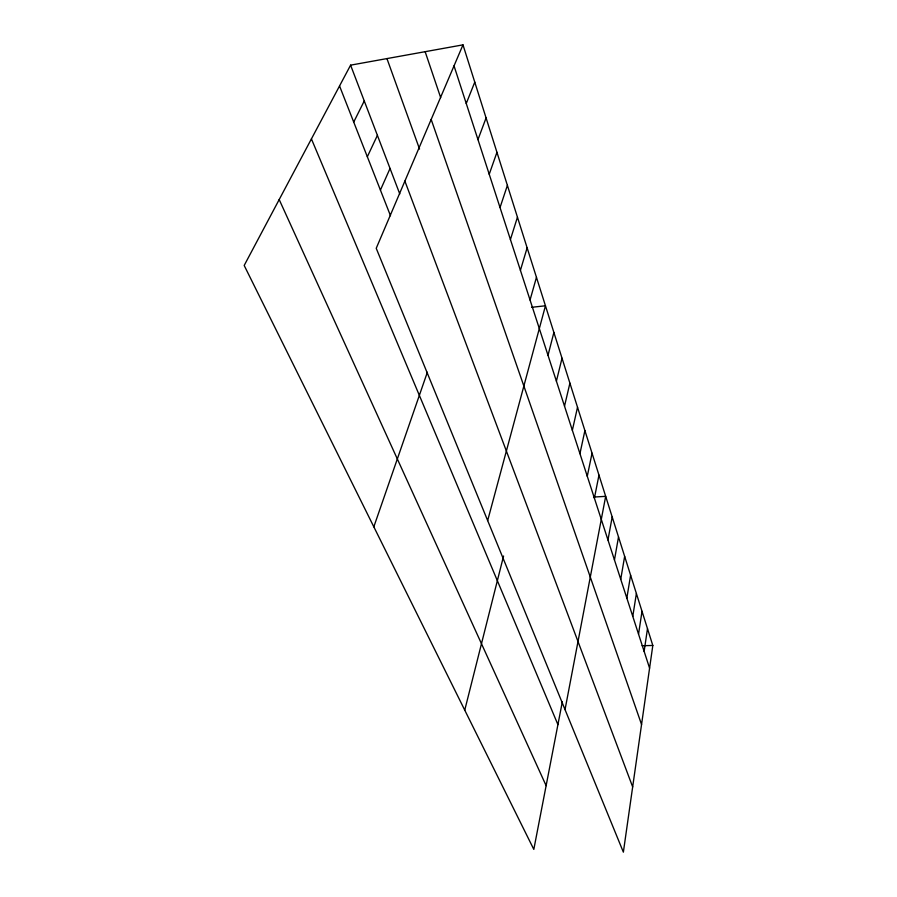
<?xml version="1.0" encoding="UTF-8"?>
<svg xmlns="http://www.w3.org/2000/svg" width="897" height="897" viewBox="0 0 897 897"><rect width="100%" height="100%" fill="white"/><g stroke="black" fill="none" stroke-linecap="round" stroke-linejoin="round"><path stroke-width="1.35" d="M462.987 44.85L652.814 645.481L623.37 852.15L376.224 248.301L462.987 44.85L350.592 65.156L244.186 265.467L533.816 849.392L562.318 701.858M644.136 651.368L647.488 628.64M638.541 634.123L642.017 611.328M632.777 616.374L636.388 593.522M626.846 598.108L630.602 575.201M620.735 579.305L624.648 556.353M614.456 559.941L618.515 536.933M607.964 539.972L612.191 516.941M565.032 709.617L605.677 496.344L593.567 497.061M594.397 498.171L598.972 475.107M587.277 476.262L592.042 453.198M579.944 453.647L584.9 430.594M572.353 430.28L577.522 407.249M564.516 406.139L569.909 383.142M556.398 381.158L562.027 358.217M464.747 710.144L503.576 556.005M548.011 355.324L553.886 332.451M487.665 520.574L545.454 305.787L531.629 307.301M530.049 299.99L536.462 277.319M520.417 270.345L527.133 247.807M510.415 239.544L517.457 217.175M500.033 207.543L507.399 185.365M373.825 526.831L427.353 372.266M489.224 174.253L496.949 152.311M477.966 139.596L486.084 117.922M466.249 103.503L474.771 82.132M380.418 190.086L390.038 168.445M367.333 156.751L377.402 135.357M353.721 122.07L364.26 100.946M642.117 645.717L652.814 645.481M279.191 199.571L546.127 785.66M311.416 138.9L557.923 724.63M339.537 85.955L390.487 215.729M350.592 65.156L399.77 193.931M404.883 181.093L632.665 786.904M386.943 58.585L419.549 149.048M431.177 119.458L641.557 724.507M425.144 51.69L440.674 97.627M454.028 65.862L649.585 668.153"/></g></svg>
